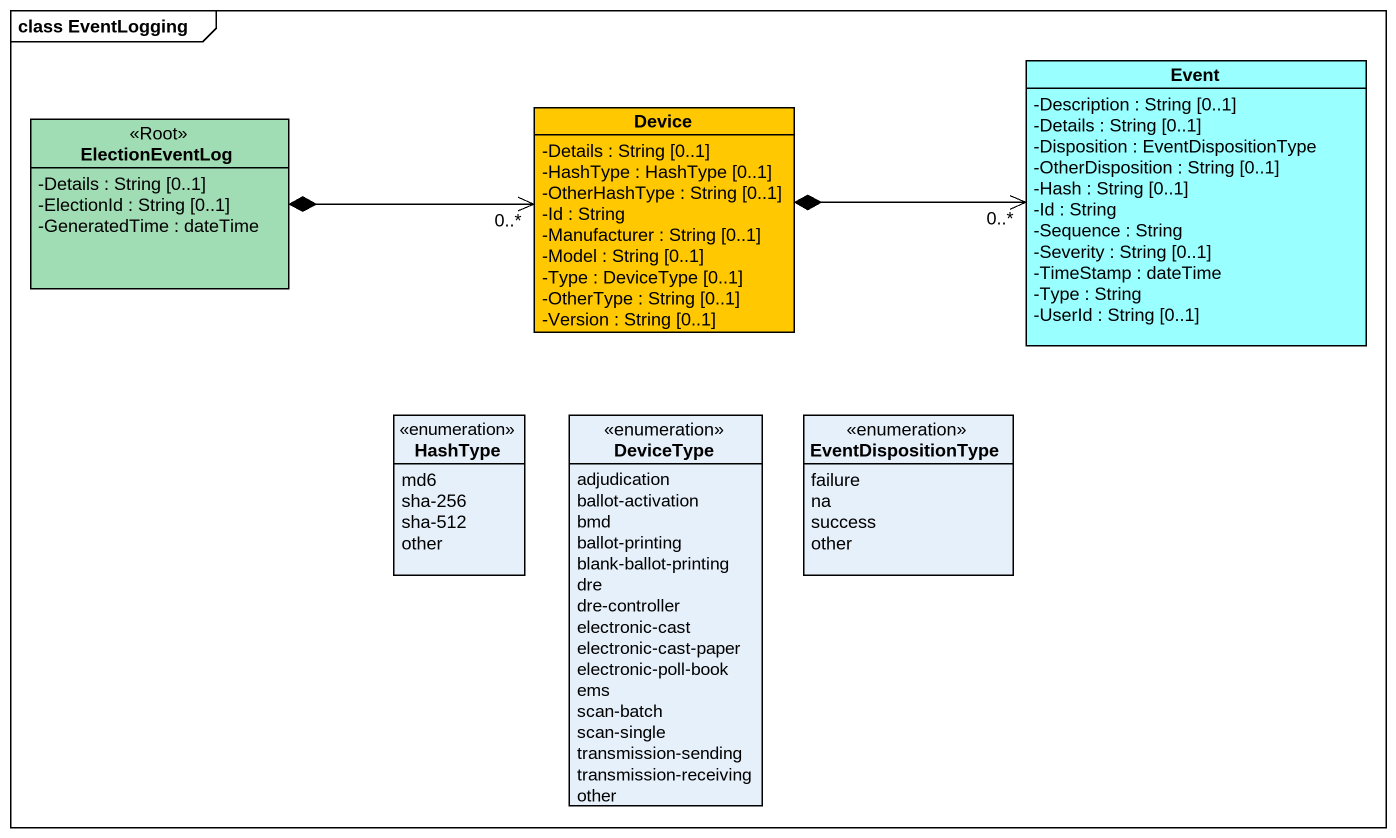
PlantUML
@startuml
mainframe class EventLogging
hide circle
hide empty members
skinparam classAttributeIconSize 0
class Event #99FFFF {
  -Description : String [0..1]
  -Details : String [0..1]
  -Disposition : EventDispositionType
  -OtherDisposition : String [0..1]
  -Hash : String [0..1]
  -Id : String
  -Sequence : String
  -Severity : String [0..1]
  -TimeStamp : dateTime
  -Type : String
  -UserId : String [0..1]
}
class ElectionEventLog <<Root>> #A0DCB4 {
  -Details : String [0..1]
  -ElectionId : String [0..1]
  -GeneratedTime : dateTime
}
class Device #FFC800 {
  -Details : String [0..1]
  -HashType : HashType [0..1]
  -OtherHashType : String [0..1]
  -Id : String
  -Manufacturer : String [0..1]
  -Model : String [0..1]
  -Type : DeviceType [0..1]
  -OtherType : String [0..1]
  -Version : String [0..1]
}
enum HashType {
  md6
  sha-256
  sha-512
  other
}
enum DeviceType {
  adjudication
  ballot-activation
  bmd
  ballot-printing
  blank-ballot-printing
  dre
  dre-controller
  electronic-cast
  electronic-cast-paper
  electronic-poll-book
  ems
  scan-batch
  scan-single
  transmission-sending
  transmission-receiving
  other
}
enum EventDispositionType {
  failure
  na
  success
  other
}
ElectionEventLog *-right-> "0..*" Device
Device *-right-> "0..*" Event
@enduml
